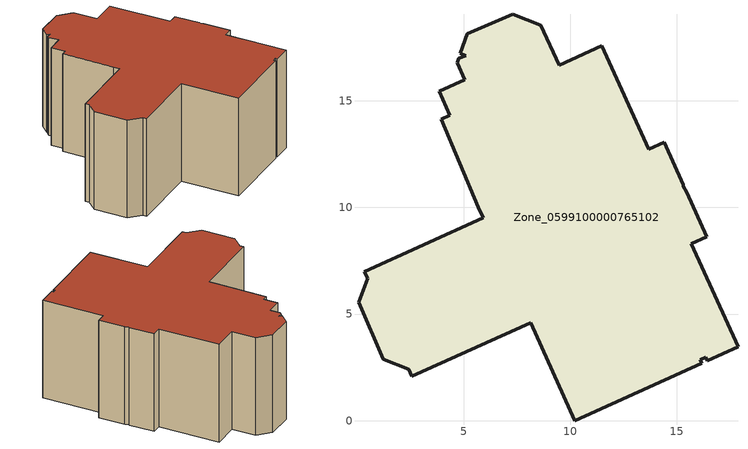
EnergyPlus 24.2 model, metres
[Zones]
Zone_0599100000765102
 floor ground (C_G): 8.15,4.58 2.58,2.09 2.43,2.41 1.23,2.88 0.07,5.57 0.51,6.67 0.35,7 5.92,9.51 5.7,10 3.95,14.15 4.36,14.33 3.85,15.46 5.05,16 4.69,16.79 4.77,17 5.1,17.11 4.85,17.24 5.18,18.15 7.31,19.06 8.63,18.55 9.48,16.68 11.49,17.58 13.68,12.74 14.42,13.05 15.31,11.06 15.3,11 15.47,10.71 16.41,8.63 15.69,8.3 17.88,3.46 16.44,2.81 16.37,2.98 16.1,2.85 16.17,2.69 10.23,0 z0
 wall outside (C_F): 15.31,11.06 14.42,13.05 13.68,12.74 11.49,17.58 9.48,16.68 8.63,18.55 7.31,19.06 5.18,18.15 4.85,17.24 5.1,17.11 4.77,17 4.69,16.79 5.05,16 3.85,15.46 4.36,14.33 3.95,14.15 5.7,10 5.92,9.51 0.35,7 0.51,6.67 0.07,5.57 1.23,2.88 2.43,2.41 2.58,2.09 8.15,4.58 10.23,0 16.17,2.69 16.1,2.85 16.37,2.98 16.44,2.81 17.88,3.46 15.69,8.3 16.41,8.63 15.47,10.71 15.3,11 15.31,11.06 z0:8.87
 roof outside (C_R): 15.3,11 15.31,11.06 14.42,13.05 13.68,12.74 11.49,17.58 9.48,16.68 8.63,18.55 7.31,19.06 5.18,18.15 4.85,17.24 5.1,17.11 4.77,17 4.69,16.79 5.05,16 3.85,15.46 4.36,14.33 3.95,14.15 5.7,10 5.92,9.51 0.35,7 0.51,6.67 0.07,5.57 1.23,2.88 2.43,2.41 2.58,2.09 8.15,4.58 10.23,0 16.17,2.69 16.1,2.85 16.37,2.98 16.44,2.81 17.88,3.46 15.69,8.3 16.41,8.63 15.47,10.71 z8.87
[BUILDING]
Pand.0599100000765102: North Axis=0; Terrain=City; Loads Convergence Tolerance Value=0.04; Temperature Convergence Tolerance Value=0.4; Solar Distribution=FullExterior; Maximum Number of Warmup Days=25; Minimum Number of Warmup Days=1
[Site:Location]
Rotterdam.The.Hague.AP_ZH_NLD Design_Conditions: Latitude=51.96; Longitude=4.45; Time Zone=1; Elevation=-4.5
[SITE:GROUNDTEMPERATURE:BUILDINGSURFACE]
18, 18, 18, 18, 18, 18, 18, 18, 18, 18, 18, 18
[MATERIAL] Thermal Absorptance=0.9; Solar Absorptance=0.7; Visible Absorptance=0.7
Name | Roughness | Thickness | Conductivity | Density | Specific Heat
G.D.2006-2014 | MediumSmooth | 0.15 | 0.06 | 540 | 1210
F.D.2006-2014 | Rough | 0.3 | 0.12 | 1920 | 840
R.D.2006-2014 | MediumRough | 0.2 | 0.08 | 1500 | 1000
[CONSTRUCTION]
C_G: G.D.2006-2014
C_F: F.D.2006-2014
C_R: R.D.2006-2014
[ZONE]
Zone_0599100000765102: Type=1; Multiplier=1; Ceiling Height=Autocalculate; Volume=Autocalculate; Floor Area=autocalculate; Part of Total Floor Area=Yes
[ZONEINFILTRATION:DESIGNFLOWRATE]
Infil_Zone_0599100000765102: Zone or ZoneList or Space or SpaceList=Zone_0599100000765102; Schedule=AlwaysOn; Design Flow Rate Calculation Method=Flow/Area; Flow Rate per Floor Area=0.0021; Constant Term Coefficient=1; Temperature Term Coefficient=0; Velocity Term Coefficient=0; Velocity Squared Term Coefficient=0
[HVACTEMPLATE:ZONE:IDEALLOADSAIRSYSTEM]
Zone_0599100000765102: Maximum Heating Supply Air Temperature=50; Minimum Cooling Supply Air Temperature=13; Maximum Heating Supply Air Humidity Ratio=0.0156; Minimum Cooling Supply Air Humidity Ratio=0.0077; Heating Limit=NoLimit; Cooling Limit=NoLimit; Dehumidification Control Type=ConstantSensibleHeatRatio; Cooling Sensible Heat Ratio=0.7; Dehumidification Setpoint=60; Humidification Control Type=None; Humidification Setpoint=30; Outdoor Air Method=None; Outdoor Air Flow Rate per Person=0.00944; Outdoor Air Flow Rate per Zone Floor Area=0; Outdoor Air Flow Rate per Zone=0; Demand Controlled Ventilation Type=None; Outdoor Air Economizer Type=NoEconomizer; Heat Recovery Type=None; Sensible Heat Recovery Effectiveness=0.7; Latent Heat Recovery Effectiveness=0.65
[ZONECONTROL:THERMOSTAT]
ThermostatControl_Zone_0599100000765102: Zone or ZoneList=Zone_0599100000765102; Control Type Schedule=DualSetpointControlType; Control 1=Thermostat_Zone_0599100000765102; Temperature Difference Between Cutout And Setpoint=0
[THERMOSTATSETPOINT:DUALSETPOINT]
Thermostat_Zone_0599100000765102: Heating Setpoint Temperature Schedule=HeatingSetpoint_Zone_0599100000765102; Cooling Setpoint Temperature Schedule=CoolingSetpoint_Zone_0599100000765102
[SCHEDULE:COMPACT]
HeatingSetpoint_Zone_0599100000765102: Through: 12/31, For: AllDays, Until: 24:00, 21
CoolingSetpoint_Zone_0599100000765102: Through: 12/31, For: AllDays, Until: 24:00, 24
DualSetpointControlType: Through: 12/31, For: AllDays, Until: 24:00, 4
AlwaysOn: Through: 12/31, For: AllDays, Until: 24:00, 1
